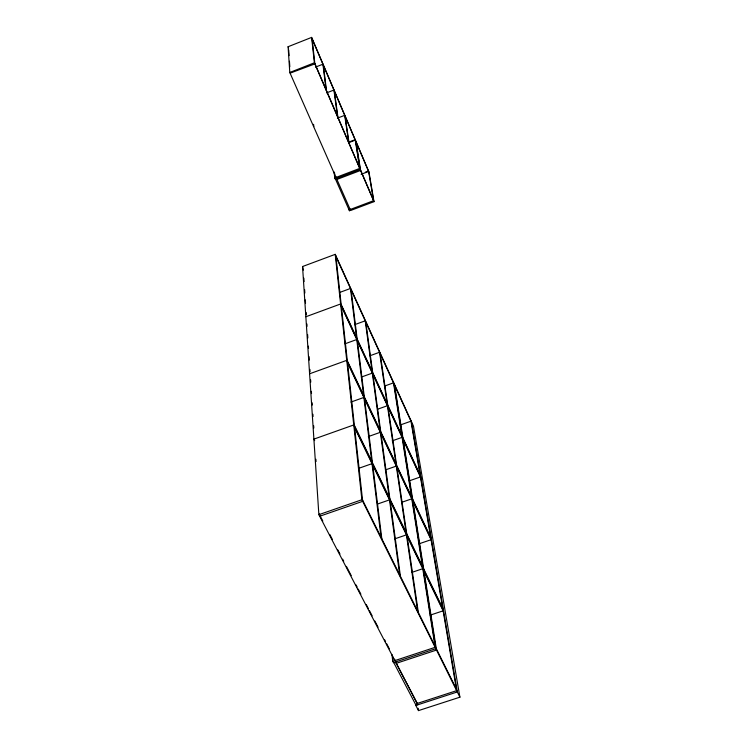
<?xml version="1.0" encoding="UTF-8"?>
<svg xmlns="http://www.w3.org/2000/svg" width="748" height="748" viewBox="0 0 748 748"><rect width="100%" height="100%" fill="white"/><g stroke="black" fill="none" stroke-linecap="round" stroke-linejoin="round"><path stroke-width="1.12" d="M335.974 176.911L336.039 177.435L289.785 72.472L288.092 46.722L311.636 37.4L368.942 171.937L374 201.67L350.606 210.487L336.478 178.435M289.785 72.472L314.394 62.795L311.636 37.4M315.497 67.124L322.921 64.206L326.044 89.601M326.567 92.902L333.926 90.031L337.479 116.258M337.413 118.156L344.706 115.342L348.68 142.354M348.68 142.157L354.113 140.072M348.783 142.625L355.272 140.128L312.131 38.887M355.609 140.643L360.162 169.431L335.235 178.912L334.795 177.912L359.723 168.412L355.197 139.661M365.333 172.199L368.54 170.983L373.579 200.688L350.167 209.515L350.101 208.973M361.134 174.312L368.624 171.47L356.104 142.092M335.132 176.65L335.403 178.922L349.438 210.74L350.55 210.319M394.692 659.128L394.869 660.606L318.863 514.68L302.547 266.531L335.216 254.348L413.466 426.108L459.908 697.183L418.497 710.6L415.804 705.439L457.318 691.956L411.353 421.461M339.723 292.431L350.485 288.466L356.534 337.675M305.848 316.759L340.611 303.978L420.815 477.149M354.599 324.697L365.23 320.817L372.065 371.223M344.959 343.818L356.759 339.536L363.622 395.327M309.597 373.794L346.735 360.349L431.456 539.804M369.793 355.805L379.563 352.271L387.137 403.78M361.396 377.048L372.326 373.121L380.059 430.165M384.921 385.931L393.504 382.864L335.917 256.499M350.943 402.069L363.883 397.44L371.719 461.245M377.721 409.175L387.427 405.725L395.982 463.9M400.04 425.07L410.97 421.199L394.598 385.276M368.315 436.58L380.349 432.325L389.175 497.401M392.195 440.853L402.087 437.374L341.359 306.287M358.918 468.257L372.018 463.666L381.069 537.316M385.519 469.875L396.309 466.107L406.052 532.352M409.614 480.721L420.432 476.962L403.237 439.861M318.863 514.68L361.892 499.739L335.216 254.348M377.693 503.974L389.512 499.879L399.684 574.819M401.891 502.254L411.765 498.841L347.54 362.855M394.448 538.962L406.426 534.867L417.618 610.976M419.207 543.749L431.072 539.71L412.98 501.412M411.727 572.435L422.77 568.704L354.627 427.678M430.128 615.165L443.134 610.836L424.06 571.36M393.916 383.191L435.832 648.684L393.467 662.663L392.756 661.307L435.158 647.319L393.364 381.985M396.281 663.317L436.514 650.059L394.458 384.388M417.197 703.475L456.663 690.647L410.82 420.301M417.87 704.766L395.58 661.961L417.777 704.457L415.916 705.065L393.738 662.578M320.125 515.886L322.809 521.038M329.784 534.437L332.458 539.589M337.825 549.892L339.975 554.016M342.659 559.167L343.725 561.224M346.408 566.376L351.242 575.651M356.067 584.927L357.142 586.993M358.208 589.05L360.891 594.202M366.258 604.506L368.409 608.629M369.475 610.695L372.158 615.847M374.841 620.999L378.058 627.179M384.5 639.549L385.575 641.606M386.641 643.673L389.325 648.825M314.656 440.628L313.898 439.113L353.757 424.958L443.527 610.807M362.528 499.945L434.925 645.851M436.28 648.581L456.411 689.16M361.892 499.739L459.908 697.183M354.365 425.294L422.368 566.152M423.649 568.807L442.694 608.236M347.315 360.788L411.419 496.607M412.634 499.178L430.68 537.429M302.547 266.531L303.333 270.15M341.163 304.473L401.779 435.392M402.929 437.879L420.086 474.943M288.092 46.722L288.55 47.779M314.815 63.44L359.638 167.898M360.508 169.918L373.486 200.155M314.394 62.795L374 201.67M356.029 141.624L360.592 170.441L336.918 179.445L336.862 178.922M345.137 116.342L349.12 143.382M380.124 353.514L387.735 405.061M388.016 407.006L396.608 465.228M396.936 467.435L406.716 533.726M407.09 536.241L418.328 612.397M334.356 91.06L337.937 117.314M365.809 322.089L372.672 372.541M372.934 374.449L380.704 431.531M381.003 433.69L389.867 498.823M390.204 501.3L400.414 576.297M418.188 708.281L418.497 710.6M349.148 208.561L349.438 210.74M323.37 65.244L326.502 90.676M351.083 289.775L357.161 339.04M357.394 340.892L364.285 396.749M364.547 398.862L372.429 462.713M372.728 465.144L381.826 538.85M334.431 172.199L334.693 174.434M334.964 176.678L335.235 178.912M392.775 656.903L393.055 659.203M334.122 172.311L334.795 177.912M391.933 654.397L392.756 661.307M312.084 38.466L314.871 63.898L290.233 73.108M335.833 255.694L362.677 501.328L319.676 516.251L319.527 513.923M313.599 124.327L313.823 126.636M288.7 50.023L289.074 55.623M289.448 61.233L289.822 66.843M303.856 278.153L304.09 281.585M304.623 289.579L304.847 293.01M305.306 299.864L305.53 303.295M306.138 312.44L306.287 314.721M306.904 323.978L307.063 326.306M307.606 334.459L307.83 337.956M308.372 346.109L308.531 348.446M309.074 356.6L309.307 360.097M309.924 369.419L310.074 371.747M310.616 379.825L310.766 382.125M311.374 391.298L311.533 393.598M312.14 402.77L312.29 405.061M312.898 414.242L313.057 416.533M313.664 425.715L313.814 428.006M315.89 459.244L316.049 461.563"/></g></svg>
